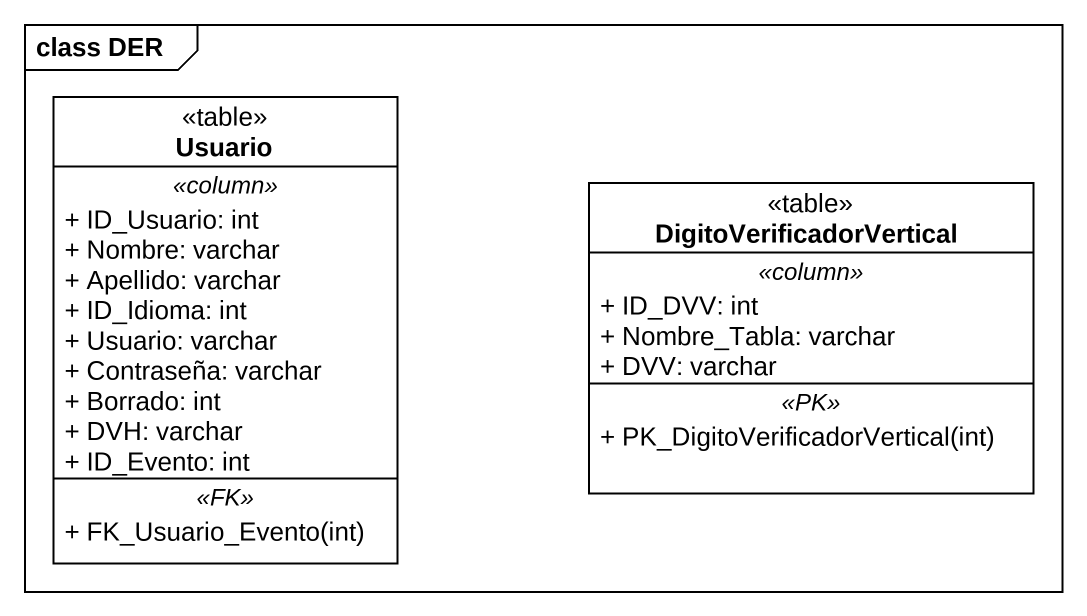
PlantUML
@startuml
mainframe class DER
hide circle
hide empty members
skinparam classAttributeIconSize 0
class Usuario <<table>> {
  .. <<column>> ..
  + ID_Usuario: int
  + Nombre: varchar
  + Apellido: varchar
  + ID_Idioma: int
  + Usuario: varchar
  + Contraseña: varchar
  + Borrado: int
  + DVH: varchar
  + ID_Evento: int
  .. <<FK>> ..
  + FK_Usuario_Evento(int)
}
class DigitoVerificadorVertical <<table>> {
  .. <<column>> ..
  + ID_DVV: int
  + Nombre_Tabla: varchar
  + DVV: varchar
  .. <<PK>> ..
  + PK_DigitoVerificadorVertical(int)
}
@enduml
